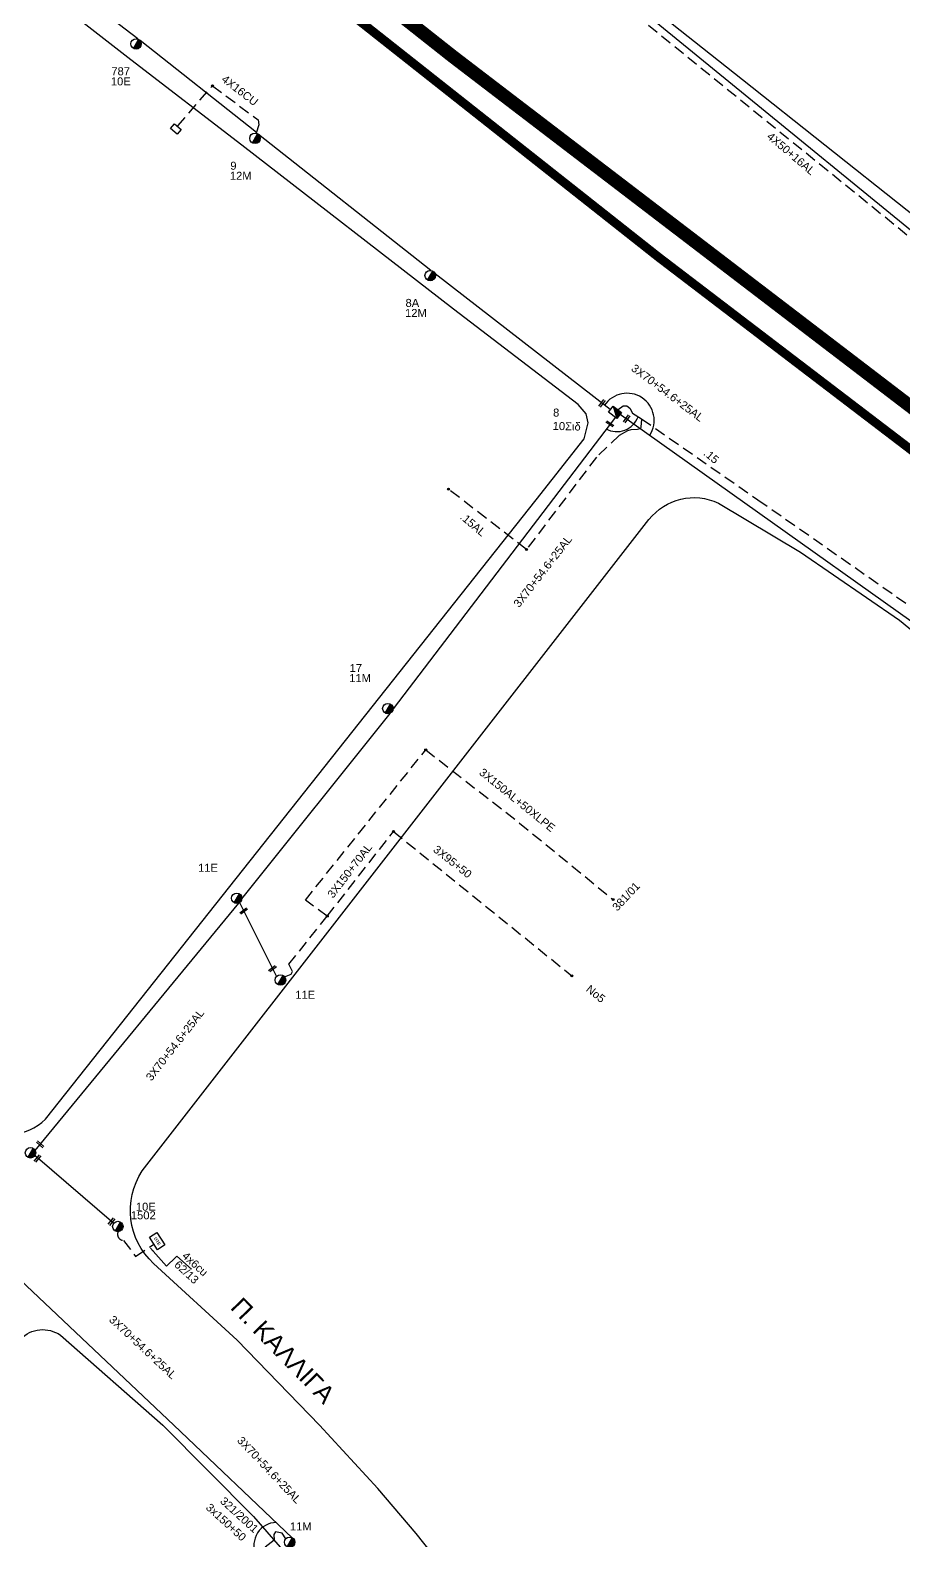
# Model space of a CAD drawing. Header units: millimetres. Extents: x 912 to 3023, y 735 to 1796.
# Drawn here: x 2225.4 to 2422.1, y 935.2 to 1275.1 of the extents above; entities that cross this region are included whole.
import ezdxf

# ---------------------------------------------------------------- set-up
doc = ezdxf.new("R2010")
doc.units = ezdxf.units.MM
doc.linetypes.add('CENTER', pattern=[50.8, 31.75, -6.35, 6.35, -6.35])
doc.linetypes.add('DASHED', pattern=[19.05, 12.7, -6.35])
for name, color, linetype in [('Pillar OTE', 7, 'Continuous'), ('Γέφυρες Εναέριου Δικτύου', 7, 'Continuous'), ('Γυμνά εναέρια ΧΤ και ΦΟΠ (3Φ)   4x50+16AL', 7, 'Continuous'), ('Επιγραφές - Σχήματα', 7, 'Continuous'), ('Επιτοίχιο Κουτί', 7, 'Continuous'), ('Καλώδια ΧΤ   3x150+50AL', 7, 'DASHED'), ('Καλώδια ΧΤ   3x150AL+50XLPE', 7, 'DASHED'), ('Μηχανική τομή', 7, 'Continuous'), ('Στύλος ΦΜ', 7, 'Continuous'), ('Στύλος ΦΜ @ 1', 7, 'Continuous'), ('Συνδέσεις', 7, 'Continuous'), ('Συνεστραμμένα ΧΤ   3x70+54.6+25 AL', 7, 'SYN_LINE'), ('Υπόβαθρο ΔΕΗ', 7, 'Continuous'), ('Υπόγεια Καλώδια Δικτύου ΧΤ   .15', 7, 'DASHED'), ('Υπόγεια καλώδια Δικτύου ΧΤ και Παρ. ΧΤ - 3X150+70 AL', 7, 'DASHED'), ('Υπόγεια καλώδια Παροχών ΧΤ   .0225', 7, 'DASHED'), ('Υπόγεια καλώδια Παροχών ΧΤ   4x16CU', 7, 'DASHED'), ('Υπόγεια καλώδια Παροχών ΧΤ   4x50AL', 7, 'DASHED')]:
    doc.layers.add(name, color=color, linetype=linetype)
doc.styles.add('arial', font='ARIAL.TTF')
doc.styles.get("Standard").update_dxf_attribs({"font": 'ARIAL.TTF'})
doc.linetypes.add('SYN_LINE', pattern='A,0.5,-0.0001,["/\\/\\/\\/",Standard,S=0.1,R=0,X=0,Y=-0.05],-0.25', length=0.7501)
doc.dimstyles.new('ISO-25', dxfattribs={"dimtxt": 2.5, "dimasz": 2.5, "dimexe": 1.25, "dimexo": 0.625, "dimtad": 1, "dimtxsty": 'Standard', "dimcen": 2.5, "dimadec": 0, "dimazin": 0, "dimtfac": 1, "dimtmove": 0, "dimatfit": 3, "dimfxl": 1, "dimarcsym": 0})

# ---------------------------------------------------------------- blocks, each defined once
blk = doc.blocks.new('ΥΠΑΡΧΩΝ ΤΣΙΜΕΝΤΕΝΙΟΣ ΣΤΥΛΟΣ')
at = {"layer": 'Στύλος ΦΜ'}
blk.add_hatch(color=7, dxfattribs=at).paths.add_polyline_path([(-1.29, -2.28, 0.574793), (2.62, 0, 0.268822), (1.3, 2.27)])
at = {"layer": 'Στύλος ΦΜ', "color": 7}
blk.add_line((-1.29, -2.28), (1.3, 2.27), dxfattribs=at)
blk.add_circle((0, 0), 2.62, dxfattribs=at)
at = {"layer": 'Στύλος ΦΜ', "flags": 4}
for tag, p in [('ΑΡΙΘΜΟΣ', (-4.68, 8.05)), ('ΤΥΠΟΣ', (-4.91, 3.03))]:
    blk.add_attdef(tag, p, '', height=4, dxfattribs=at)
blk = doc.blocks.new('ΜΗΧΑΝΙΚΗ ΤΟΜΗ')
at = {"layer": 'Μηχανική τομή', "ltscale": 40}
for p, q in [((-1.89, 0.78), (1.89, 0.78)), ((1.89, 0), (-1.89, 0))]:
    blk.add_line(p, q, dxfattribs=at)
blk = doc.blocks.new('_ΣΥΝΔΕΣΗ')
at = {"layer": 'Συνδέσεις', "linetype": 'SYN_LINE', "ltscale": 40}
blk.add_hatch(color=256, dxfattribs=at).paths.add_polyline_path([(0.5, -0.01, 1), (-0.5, -0.01, 1)])
at = {"layer": 'Συνδέσεις'}
blk.add_circle((0, -0.01), 0.5, dxfattribs=at)
blk = doc.blocks.new('ΕΠΙΤΟΙΧΙΟ ΚΟΥΤΙ')
at = {"layer": 'Επιτοίχιο Κουτί', "ltscale": 40}
blk.add_lwpolyline([(-2.06, 1.35), (1.86, 1.35), (1.86, -1.39), (-2.06, -1.39)], close=True, dxfattribs=at)
blk = doc.blocks.new('PILLAR ΟΤΕ')
at = {"layer": 'Pillar OTE', "ltscale": 40}
blk.add_lwpolyline([(-3.31, 2.02), (3.39, 2.02), (3.39, -1.99), (-3.31, -1.99)], close=True, dxfattribs=at)
at = {"layer": 'Pillar OTE', "insert": (-1.81, 0.71), "char_height": 1.3575, "width": 109.961, "attachment_point": 1}
blk.add_mtext('{\\fArial|b1|i0|c161|p34;OTE}', dxfattribs=at)

msp = doc.modelspace()

# ---------------------------------------------------------------- hatches: boundary and pattern name
at = {"layer": 'Επιγραφές - Σχήματα'}
msp.add_hatch(color=256, dxfattribs=at).paths.add_polyline_path([(2358.54, 1189.08), (2356.69, 1190.49), (2357.5, 1187.71)])

# ---------------------------------------------------------------- linework, layer by layer
at = {"layer": 'Γέφυρες Εναέριου Δικτύου'}
for centre, radius, start, end in [((2359.8, 1187.29), 6.11, 326.9178, 146.2266), ((2357.5, 1189.85), 5.09, 241.4207, 340.2255), ((2280.88, 934.28), 5.09, 90.7912, 204.4025)]:
    msp.add_arc(centre, radius, start, end, dxfattribs=at)
at = {"layer": 'Γυμνά εναέρια ΧΤ και ΦΟΠ (3Φ)   4x50+16AL', "color": 133}
msp.add_lwpolyline([(2359.79, 1282.28), (2449.33, 1209.19)], dxfattribs=at)
at = {"layer": 'Επιγραφές - Σχήματα'}
msp.add_lwpolyline([(2356.69, 1190.49), (2358.54, 1189.08), (2357.5, 1187.71), (2355.65, 1189.12)], close=True, dxfattribs=at)
msp.add_lwpolyline([(2356.69, 1190.49), (2357.5, 1187.71)], dxfattribs=at)
at = {"layer": 'Επιγραφές - Σχήματα', "color": 27, "linetype": 'DASHED', "ltscale": 0.2}
msp.add_lwpolyline([(2307.21, 1094.82), (2347.37, 1062.33)], dxfattribs=at)
at = {"layer": 'Επιγραφές - Σχήματα', "ltscale": 40}
msp.add_lwpolyline([(2256.09, 997.02), (2258.19, 999.03), (2258.42, 999.31), (2261.75, 996.33)], dxfattribs=at)
at = {"layer": 'Καλώδια ΧΤ   3x150+50AL', "color": 3, "ltscale": 0.2}
msp.add_lwpolyline([(2564.68, 1127.52), (2560.05, 1122.3), (2558.21, 1123.93), (2555.96, 1121.93), (2540.05, 1133.36), (2541.45, 1135.57), (2511.01, 1158.52), (2449.45, 1207.39), (2358.87, 1280.8, -0.503757), (2357.12, 1284.49), (2357.78, 1285.26), (2343.48, 1296.48), (2383.67, 1345.6), (2368.91, 1356.74, -0.714118), (2365.83, 1359.08), (2345.48, 1375.86, -0.714118), (2342.4, 1378.2), (2333.48, 1385.45), (2324.02, 1375.12)], format="xyb", dxfattribs=at)
at = {"layer": 'Καλώδια ΧΤ   3x150AL+50XLPE', "color": 7, "ltscale": 0.2}
msp.add_lwpolyline([(2292.31, 1075.79), (2287.37, 1079.38), (2314.46, 1113.17), (2335.59, 1096.72), (2356.66, 1079.49)], dxfattribs=at)
at = {"layer": 'Συνεστραμμένα ΧΤ   3x70+54.6+25 AL', "color": 173, "ltscale": 20}
for points in [[(2249.62, 1273.1), (2199.45, 1311.43)], [(2276.35, 1252.05), (2250.15, 1272.74)], [(2315.62, 1221.04), (2276.82, 1251.62)], [(2355.96, 1189.73), (2316.58, 1220.3)], [(2455.37, 1119.6), (2358.04, 1188.8)]]:
    msp.add_lwpolyline(points, dxfattribs=at)
at = {"layer": 'Συνεστραμμένα ΧΤ   3x70+54.6+25 AL', "color": 27, "ltscale": 20}
for points in [[(2357.19, 1188.04), (2307.12, 1122.42)], [(2273.09, 1079.67), (2306.44, 1121.39)], [(2226.54, 1023.06), (2272.39, 1078.71)], [(2272.56, 1078.8), (2280.89, 1062.19)], [(2226.52, 1021.95), (2244.26, 1006.72)]]:
    msp.add_lwpolyline(points, dxfattribs=at)
at = {"layer": 'Συνεστραμμένα ΧΤ   3x70+54.6+25 AL', "color": 85, "ltscale": 20}
msp.add_lwpolyline([(2210.62, 1005.76), (2257.76, 961.25), (2284.43, 935.93)], dxfattribs=at)
at = {"layer": 'Υπόβαθρο ΔΕΗ', "color": 1, "linetype": 'CENTER', "ltscale": 1.5, "const_width": 2}
msp.add_lwpolyline([(1627.41, 1794.01), (1868.38, 1610.04), (2120.26, 1418.68), (2366.87, 1224.03), (2721.51, 953.66)], dxfattribs=at)
at = {"layer": 'Υπόβαθρο ΔΕΗ', "linetype": 'DASHED', "ltscale": 3, "const_width": 3}
msp.add_lwpolyline([(1652.19, 1783.79), (1777.08, 1688.76), (1890.58, 1602.48), (1989.03, 1528.13), (2095.36, 1446.37), (2210.67, 1355.91), (2320.58, 1269.14), (2907.21, 821.04)], dxfattribs=at)
at = {"layer": 'Υπόβαθρο ΔΕΗ'}
msp.add_lwpolyline([(2671.51, 1037.57), (2504.95, 1169.44), (2504.95, 1169.44), (2478.75, 1190.1), (2441.38, 1219.85), (2385.8, 1263.88), (2362.72, 1282.17), (2382.33, 1307.45), (2406.24, 1337.83), (2426.65, 1364.39), (2444.13, 1386.7), (2465.97, 1414.79), (2485.11, 1439.26), (2491.38, 1447.65), (2530.46, 1425.25), (2556.59, 1410.62), (2606.84, 1382.22), (2643.54, 1361.6)], dxfattribs=at)
for points in [[(2213.11, 1028.34, 0.330888), (2228.89, 1030.06), (2339.37, 1169.44), (2350.17, 1183.11), (2351.06, 1186.75), (2350.6, 1188.78), (2350.6, 1188.78), (2348.79, 1190.89), (2320.69, 1212.34), (2273.06, 1249.2), (2248.1, 1268.44), (2215.98, 1293.34)], [(2327.59, 917.59), (2312.28, 936.85), (2303.7, 947.01), (2290.55, 961.25), (2272.01, 980.36), (2253.21, 997.62, -0.368187), (2250.64, 1018.46, -0.538281), (2250.64, 1018.46), (2364.73, 1164.98, -0.353051), (2380.36, 1168.65), (2398.88, 1157.62), (2421.13, 1142.38), (2442.95, 1124.44), (2460.92, 1108.22), (2481.53, 1087.68), (2509.74, 1055.87), (2537.36, 1021.62), (2560.95, 988.51), (2573.05, 968.77), (2576.91, 961.25)], [(2208.44, 760.79), (2202.87, 776.85), (2195.81, 792.93), (2189.65, 803.89), (2176.74, 820.98), (2165.51, 834.02), (2152.69, 847.01), (2138.94, 857.86, -0.520722), (2137.31, 869.61), (2159.03, 897.51), (2181.88, 927.14), (2208.34, 961.25), (2223.24, 980.64, -0.365054), (2232.22, 981.51), (2255.29, 961.25), (2275.7, 940.68), (2292.17, 921.74), (2305.81, 903.36), (2329.52, 870.24), (2357.14, 825.66, -0.441492), (2354.66, 811.12), (2317.5, 793.27), (2281.76, 775.87), (2243.54, 756.87)]]:
    msp.add_lwpolyline(points, format="xyb", dxfattribs=at)
at = {"layer": 'Υπόγεια Καλώδια Δικτύου ΧΤ   .15', "color": 27, "ltscale": 0.2}
for points in [[(2357.8, 1189.74), (2358.94, 1190.58), (2359.76, 1190.58), (2360.39, 1190.08), (2361.05, 1188.89), (2363.04, 1187.67), (2389.25, 1169.44), (2460.29, 1119.85), (2465.51, 1115.84), (2467.45, 1113.36), (2510.83, 1065.05), (2561.83, 1126.83), (2561.83, 1126.83), (2562.64, 1126.29), (2563.67, 1127.56)], [(2363.04, 1187.67), (2362.97, 1186.49), (2362.86, 1185.4), (2362.13, 1185.24), (2360.62, 1185.18), (2359.86, 1184.91), (2358.03, 1183.93), (2352.88, 1179.01), (2337.16, 1158.26), (2319.58, 1171.85)]]:
    msp.add_lwpolyline(points, dxfattribs=at)
at = {"layer": 'Υπόγεια καλώδια Δικτύου ΧΤ και Παρ. ΧΤ - 3X150+70 AL', "color": 27, "ltscale": 0.2}
msp.add_lwpolyline([(2282.68, 1062.15), (2284.21, 1062.74), (2284.44, 1063.32), (2283.64, 1064.93), (2292.31, 1075.79), (2307.21, 1094.82)], dxfattribs=at)
at = {"layer": 'Υπόγεια καλώδια Παροχών ΧΤ   .0225', "color": 85, "ltscale": 0.2}
msp.add_lwpolyline([(2282.96, 935.69), (2282.14, 936.96), (2280.61, 937.29), (2280.26, 936.69), (2280.32, 935.38), (2262.84, 921.62)], dxfattribs=at)
at = {"layer": 'Υπόγεια καλώδια Παροχών ΧΤ   4x16CU', "color": 173, "ltscale": 0.2}
msp.add_lwpolyline([(2258.66, 1253.54), (2266.45, 1262.58), (2276.73, 1254.88), (2276.91, 1253.8), (2276.3, 1251.88)], dxfattribs=at)
at = {"layer": 'Υπόγεια καλώδια Παροχών ΧΤ   4x50AL', "color": 27, "ltscale": 0.2}
for points in [[(2246.44, 1002.78), (2249.16, 999.19)], [(2249.16, 999.19), (2253.24, 1001.95)]]:
    msp.add_lwpolyline(points, dxfattribs=at)
msp.add_arc((2246.51, 1004.2), 1.42, 156.2137, 267.3926, dxfattribs=at)

# ---------------------------------------------------------------- block references
at = {"layer": 'Pillar OTE', "xscale": 0.5, "yscale": 0.5, "zscale": 0.5, "rotation": 303.6007570585039}
msp.add_blockref('PILLAR ΟΤΕ', (2253.99, 1002.69), dxfattribs=at)
at = {"layer": 'Επιτοίχιο Κουτί', "xscale": 0.4999999999995847, "yscale": 0.4999999999995847, "zscale": 0.4999999999995847, "rotation": 319.4865301588529}
msp.add_blockref('ΕΠΙΤΟΙΧΙΟ ΚΟΥΤΙ', (2258.27, 1252.84), dxfattribs=at)
at = {"layer": 'Μηχανική τομή'}
for p, xscale, yscale, zscale, rotation in [((2354.01, 1191.24), 0.4999999999999588, 0.4999999999999588, 0.4999999999999588, 233.8749450287808), ((2356.04, 1186.67), 0.4999999999999249, 0.4999999999999249, 0.4999999999999249, 145.2495143313506), ((2359.55, 1187.76), 0.4999999999999588, 0.4999999999999588, 0.4999999999999588, 233.8749450287808), ((2273.58, 1076.77), 0.4999999999997511, 0.4999999999997511, 0.4999999999997511, 37.04173855720342), ((2280.09, 1063.79), 0.4999999999997511, 0.4999999999997511, 0.4999999999997511, 37.04173855720342), ((2227.55, 1024.29), 0.4999999999998581, 0.4999999999998581, 0.4999999999998581, 319.1265818057121), ((2227.23, 1021.13), 0.4999999999999157, 0.4999999999999157, 0.4999999999999157, 50.8544721453577), ((2243.87, 1006.93), 0.4999999999999157, 0.4999999999999157, 0.4999999999999157, 50.8544721453577)]:
    msp.add_blockref('ΜΗΧΑΝΙΚΗ ΤΟΜΗ', p, dxfattribs=dict(at, xscale=xscale, yscale=yscale, zscale=zscale, rotation=rotation))
at = {"layer": 'Στύλος ΦΜ @ 1', "ltscale": 40}
ref = msp.add_blockref('ΥΠΑΡΧΩΝ ΤΣΙΜΕΝΤΕΝΙΟΣ ΣΤΥΛΟΣ', (2249.25, 1271.98), dxfattribs=dict(at, xscale=0.4499999999998181, yscale=0.4499999999998181, zscale=0.4499999999998181))
ref.add_attrib('ΤΥΠΟΣ', '10E', (2243.58, 1262.66), dxfattribs={"layer": 'Στύλος ΦΜ', "height": 1.8, "flags": 4})
ref.add_attrib('ΑΡΙΘΜΟΣ', '787', (2243.69, 1264.93), dxfattribs={"layer": 'Στύλος ΦΜ', "height": 1.8, "flags": 4})
ref = msp.add_blockref('ΥΠΑΡΧΩΝ ΤΣΙΜΕΝΤΕΝΙΟΣ ΣΤΥΛΟΣ', (2276.04, 1250.74), dxfattribs=dict(at, xscale=0.4499999999998181, yscale=0.4499999999998181, zscale=0.4499999999998181))
ref.add_attrib('ΤΥΠΟΣ', '12M', (2270.37, 1241.42), dxfattribs={"layer": 'Στύλος ΦΜ', "height": 1.8, "flags": 4})
ref.add_attrib('ΑΡΙΘΜΟΣ', '9', (2270.47, 1243.68), dxfattribs={"layer": 'Στύλος ΦΜ', "height": 1.8, "flags": 4})
ref = msp.add_blockref('ΥΠΑΡΧΩΝ ΤΣΙΜΕΝΤΕΝΙΟΣ ΣΤΥΛΟΣ', (2315.48, 1219.87), dxfattribs=dict(at, xscale=0.4499999999998181, yscale=0.4499999999998181, zscale=0.4499999999998181))
ref.add_attrib('ΤΥΠΟΣ', '12M', (2309.81, 1210.56), dxfattribs={"layer": 'Στύλος ΦΜ', "height": 1.8, "flags": 4})
ref.add_attrib('ΑΡΙΘΜΟΣ', '8A', (2309.92, 1212.82), dxfattribs={"layer": 'Στύλος ΦΜ', "height": 1.8, "flags": 4})
ref = msp.add_blockref('ΥΠΑΡΧΩΝ ΤΣΙΜΕΝΤΕΝΙΟΣ ΣΤΥΛΟΣ', (2305.94, 1122.46), dxfattribs=dict(at, xscale=0.4499999999998181, yscale=0.4499999999998181, zscale=0.4499999999998181))
ref.add_attrib('ΤΥΠΟΣ', '11M', (2297.24, 1128.42), dxfattribs={"layer": 'Στύλος ΦΜ', "height": 1.8, "flags": 4})
ref.add_attrib('ΑΡΙΘΜΟΣ', '17', (2297.34, 1130.69), dxfattribs={"layer": 'Στύλος ΦΜ', "height": 1.8, "flags": 4})
ref = msp.add_blockref('ΥΠΑΡΧΩΝ ΤΣΙΜΕΝΤΕΝΙΟΣ ΣΤΥΛΟΣ', (2271.92, 1079.79), dxfattribs=dict(at, xscale=0.4499999999998181, yscale=0.4499999999998181, zscale=0.4499999999998181))
ref.add_attrib('ΤΥΠΟΣ', '11E', (2263.21, 1085.75), dxfattribs={"layer": 'Στύλος ΦΜ', "height": 1.8, "flags": 4})
ref = msp.add_blockref('ΥΠΑΡΧΩΝ ΤΣΙΜΕΝΤΕΝΙΟΣ ΣΤΥΛΟΣ', (2281.77, 1061.4), dxfattribs=dict(at, xscale=0.4499999999998181, yscale=0.4499999999998181, zscale=0.4499999999998181))
ref.add_attrib('ΤΥΠΟΣ', '11E', (2285.11, 1057.18), dxfattribs={"layer": 'Στύλος ΦΜ', "height": 1.8, "flags": 4})
ref = msp.add_blockref('ΥΠΑΡΧΩΝ ΤΣΙΜΕΝΤΕΝΙΟΣ ΣΤΥΛΟΣ', (2225.49, 1022.53), dxfattribs=dict(at, xscale=0.4499999999998181, yscale=0.4499999999998181, zscale=0.4499999999998181))
ref.add_attrib('ΤΥΠΟΣ', '10ΛB', (2216.79, 1028.5), dxfattribs={"layer": 'Στύλος ΦΜ', "height": 1.8, "flags": 4})
ref = msp.add_blockref('ΥΠΑΡΧΩΝ ΤΣΙΜΕΝΤΕΝΙΟΣ ΣΤΥΛΟΣ', (2245.15, 1005.95), dxfattribs=dict(at, xscale=0.4499999999998181, yscale=0.4499999999998181, zscale=0.4499999999998181))
ref.add_attrib('ΤΥΠΟΣ', '10E', (2249.21, 1009.5), dxfattribs={"layer": 'Στύλος ΦΜ', "height": 1.8, "flags": 4})
ref.add_attrib('ΑΡΙΘΜΟΣ', '1502', (2248.09, 1007.57), dxfattribs={"layer": 'Στύλος ΦΜ', "height": 1.8, "flags": 4})
ref = msp.add_blockref('ΥΠΑΡΧΩΝ ΤΣΙΜΕΝΤΕΝΙΟΣ ΣΤΥΛΟΣ', (2283.84, 934.91), dxfattribs=dict(at, xscale=0.4499999999998181, yscale=0.4499999999998181, zscale=0.4499999999998181))
ref.add_attrib('ΤΥΠΟΣ', '11M', (2283.89, 937.57), dxfattribs={"layer": 'Στύλος ΦΜ', "height": 1.8, "flags": 4})
at = {"layer": 'Συνδέσεις', "xscale": 0.4499999999998181, "yscale": 0.4499999999998181, "zscale": 0.4499999999998181}
for p in [(2266.45, 1262.58), (2319.58, 1171.85), (2337.16, 1158.26), (2314.46, 1113.17), (2307.21, 1094.82), (2356.66, 1079.49), (2292.31, 1075.79), (2347.37, 1062.33)]:
    msp.add_blockref('_ΣΥΝΔΕΣΗ', p, dxfattribs=at)

# ---------------------------------------------------------------- texts
at = {"layer": 'Γυμνά εναέρια ΧΤ και ΦΟΠ (3Φ)   4x50+16AL', "color": 7, "insert": (2392.28, 1252.27), "char_height": 1.8, "width": 168.3718, "attachment_point": 1, "rotation": 319.6994}
msp.add_mtext('4X50+16AL', dxfattribs=at)
at = {"layer": 'Επιγραφές - Σχήματα', "color": 7, "attachment_point": 1}
for s, insert, char_height, width, rotation in [('8\\P10Σιδ', (2343.16, 1189.97), 1.8, 168.3718, 358.4809), ('3X95+50', (2317.08, 1091.86), 1.8, 168.3718, 321.839), ('Π. ΚΑΛΛΙΓΑ', (2273.15, 990.35), 4, 68.5169, 314.1928)]:
    msp.add_mtext(s, dxfattribs=dict(at, insert=insert, char_height=char_height, width=width, rotation=rotation))
at = {"layer": 'Επιγραφές - Σχήματα', "ltscale": 40, "char_height": 1.8, "width": 47.0228, "attachment_point": 1, "rotation": 317.5692, "style": 'arial'}
for s, insert in [('4x6cu', (2260.68, 1000.45)), ('62/13', (2258.91, 998.46)), ('{\\fArial|b0|i0|c161|p34;321/2001}', (2269.23, 945.29)), ('3x150+50', (2266.03, 943.84))]:
    msp.add_mtext(s, dxfattribs=dict(at, insert=insert))
at = {"layer": 'Καλώδια ΧΤ   3x150AL+50XLPE', "color": 7, "insert": (2335.07, 1101.88), "char_height": 1.8, "width": 27.8484, "attachment_point": 5, "rotation": 321.0575}
msp.add_mtext('3X150AL+50XLPE', dxfattribs=at)
at = {"layer": 'Συνεστραμμένα ΧΤ   3x70+54.6+25 AL', "color": 7, "char_height": 1.8, "width": 168.3718, "attachment_point": 1}
for insert, rotation in [((2361.63, 1200.1), 323.108), ((2334.08, 1146.17), 52.1024), ((2251.29, 1039.64), 52.1024), ((2244.24, 986.1), 317.0684), ((2273.18, 958.92), 313.4356)]:
    msp.add_mtext('3X70+54.6+25AL', dxfattribs=dict(at, insert=insert, rotation=rotation))
at = {"layer": 'Υπόγεια Καλώδια Δικτύου ΧΤ   .15', "color": 7, "char_height": 1.8, "width": 168.3718, "attachment_point": 1, "rotation": 319.7772}
for s, insert in [('.15', (2378.02, 1181.03)), ('.15AL', (2323.2, 1166.69))]:
    msp.add_mtext(s, dxfattribs=dict(at, insert=insert))
at = {"layer": 'Υπόγεια καλώδια Δικτύου ΧΤ και Παρ. ΧΤ - 3X150+70 AL', "color": 7, "char_height": 1.8, "width": 168.3718, "attachment_point": 1}
for s, insert, rotation in [('3X150+70AL', (2292.17, 1080.77), 52.2664), ('381/01', (2356.28, 1077.99), 46.9728), ('No5', (2351.53, 1060.45), 321.0604)]:
    msp.add_mtext(s, dxfattribs=dict(at, insert=insert, rotation=rotation))
at = {"layer": 'Υπόγεια καλώδια Παροχών ΧΤ   4x16CU', "color": 7, "insert": (2269.42, 1265.14), "char_height": 1.8, "width": 168.3718, "attachment_point": 1, "rotation": 322.319}
msp.add_mtext('4X16CU', dxfattribs=at)

# ---------------------------------------------------------------- leaders
at = {"layer": 'Επιγραφές - Σχήματα', "ltscale": 40}
msp.add_leader([(2252.53, 1001.1), (2256.09, 997.02)], dimstyle='ISO-25', override={"dimasz": 1, "dimtad": 0}, dxfattribs=at)

doc.saveas('drawing.dxf')
